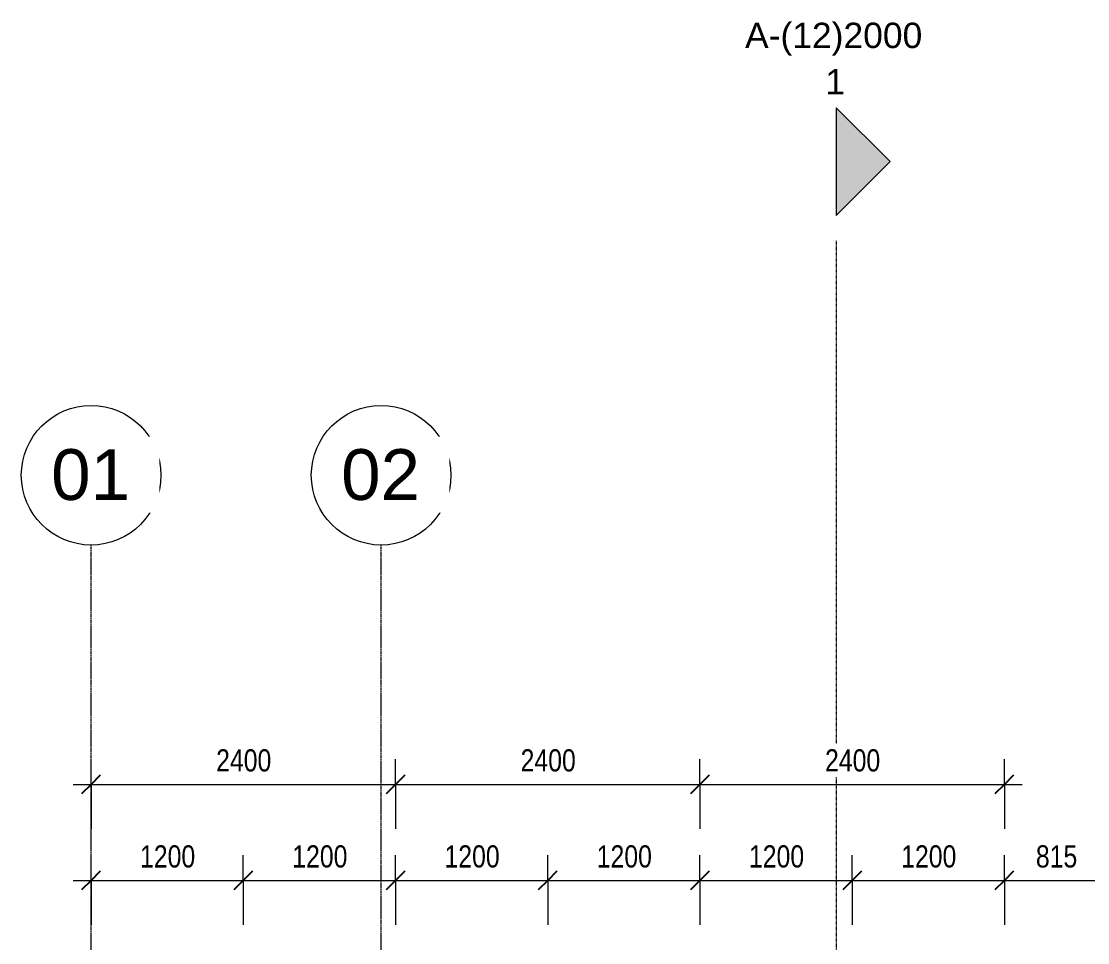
# Model space of a CAD drawing. Header units: millimetres. Extents: x -38576 to 20330, y -28812 to 13605.
# Drawn here: x -30676 to -22270, y 2948 to 10211 of the extents above; entities that cross this region are included whole.
import ezdxf

# ---------------------------------------------------------------- set-up
doc = ezdxf.new("R2010")
doc.units = ezdxf.units.MM
doc.linetypes.add('1000 Dashed', pattern=[2, 1, -1])
doc.linetypes.add('Grid Line', pattern=[22.225, 12.7, -3.175, 3.175, -3.175])
for name, color, linetype, lineweight in [('A-ANNO-DIMS', 211, 'Continuous', 5), ('A-ANNO-DIMS-100', 211, 'Continuous', 5), ('G-ANNO-SYMB', 111, 'Continuous', 5), ('S-GRID', 1, 'Continuous', 5), ('S-GRID-IDEN', 1, 'Continuous', 5)]:
    doc.layers.add(name, color=color, linetype=linetype, lineweight=lineweight)
doc.styles.add('Arial', font='arial.ttf', dxfattribs={"height": 200})
doc.styles.add('Arial_1', font='arial.ttf', dxfattribs={"height": 400})
doc.styles.add('Arial_2', font='arial.ttf', dxfattribs={"width": 0.8, "height": 175})
doc.dimstyles.new('SVA_Arc_Length-1_8mm_BLUE', dxfattribs={"dimscale": 304.8, "dimtxt": 178.545395, "dimasz": 0.492126, "dimexe": 0.656168, "dimexo": 0.0625, "dimgap": 0.164042, "dimtad": 1, "dimdec": 0, "dimrnd": 5, "dimzin": 0, "dimdsep": 46, "dimtxsty": 'Arial_2', "dimblk1": 'OBLIQUE', "dimblk2": 'OBLIQUE', "dimsah": 1, "dimcen": 0.09, "dimdle": 0.459318, "dimazin": 0, "dimtfac": 1, "dimtdec": 4, "dimtix": 1, "dimtmove": 0, "dimatfit": 3, "dimfxl": 1.148294, "dimfxlon": 1, "dimtvp": 1, "dimtfill": 1, "dimtolj": 1, "dimtzin": 0, "dimarcsym": 2})

# ---------------------------------------------------------------- blocks, each defined once
blk = doc.blocks.new('Section - SVA_Section Head - Tri Solid-15386-Clerestory - Level')
at = {"layer": 'G-ANNO-SYMB'}
blk.add_hatch(color=256, dxfattribs=at).paths.add_polyline_path([(-10.48, 0), (-6.238, 4.243), (-1.995, 0)])
for p, q in [((-6.238, 4.243), (-10.48, 0)), ((-1.995, 0), (-6.238, 4.243)), ((-10.48, 0), (-1.995, 0))]:
    blk.add_line(p, q, dxfattribs=at)
blk = doc.blocks.new('Grid - M_Grid Head - Circle-13408-Clerestory - Level')
at = {"layer": 'S-GRID-IDEN'}
blk.add_circle((0, 0), 5.5, dxfattribs=at)
blk = doc.blocks.new('DIMBLOCK43-Clerestory - Level')
at = {"layer": 'A-ANNO-DIMS-100'}
for p, q in [((-30125.6, 3438.6), (-30125.6, 3638.6)), ((-28925.6, 3438.6), (-28925.6, 3638.6)), ((-30265.6, 3438.6), (-28925.6, 3438.6)), ((-30125.6, 3438.6), (-30125.6, 3088.6)), ((-28925.6, 3438.6), (-28925.6, 3088.6))]:
    blk.add_line(p, q, dxfattribs=at)
at = {"layer": 'A-ANNO-DIMS-100', "lineweight": 25}
for p, q in [((-30125.6, 3438.6), (-30050.6, 3513.6)), ((-28925.6, 3438.6), (-28850.6, 3513.6)), ((-30125.6, 3438.6), (-30200.6, 3363.6)), ((-28925.6, 3438.6), (-29000.6, 3363.6))]:
    blk.add_line(p, q, dxfattribs=at)
at = {"layer": 'A-ANNO-DIMS-100', "color": 0, "insert": (-29739.8, 3715.8), "char_height": 175, "width": 514.211, "attachment_point": 1, "line_spacing_factor": 0.941778, "style": 'Arial_2', "bg_fill": 3, "box_fill_scale": 1.25, "bg_fill_color": 256, "bg_fill_true_color": 13158600, "bg_fill_transparency": 0}
blk.add_mtext('1200', dxfattribs=at)
blk = doc.blocks.new('_Oblique')
at = {"color": 0, "linetype": 'ByBlock', "lineweight": -2}
blk.add_line((-0.5, -0.5), (0.5, 0.5), dxfattribs=at)
blk = doc.blocks.new('DIMBLOCK44-Clerestory - Level')
at = {"layer": 'A-ANNO-DIMS-100'}
for p, q in [((-28925.6, 3438.6), (-28925.6, 3638.6)), ((-27725.6, 3438.6), (-27725.6, 3638.6)), ((-28925.6, 3438.6), (-27725.6, 3438.6)), ((-28925.6, 3438.6), (-28925.6, 3088.6)), ((-27725.6, 3438.6), (-27725.6, 3088.6))]:
    blk.add_line(p, q, dxfattribs=at)
at = {"layer": 'A-ANNO-DIMS-100', "lineweight": 25}
for p, q in [((-28925.6, 3438.6), (-28850.6, 3513.6)), ((-27725.6, 3438.6), (-27650.6, 3513.6)), ((-28925.6, 3438.6), (-29000.6, 3363.6)), ((-27725.6, 3438.6), (-27800.6, 3363.6))]:
    blk.add_line(p, q, dxfattribs=at)
at = {"layer": 'A-ANNO-DIMS-100', "color": 0, "insert": (-28539.8, 3715.8), "char_height": 175, "width": 514.211, "attachment_point": 1, "line_spacing_factor": 0.941778, "style": 'Arial_2', "bg_fill": 3, "box_fill_scale": 1.25, "bg_fill_color": 256, "bg_fill_true_color": 13158600, "bg_fill_transparency": 0}
blk.add_mtext('1200', dxfattribs=at)
blk = doc.blocks.new('DIMBLOCK45-Clerestory - Level')
at = {"layer": 'A-ANNO-DIMS-100'}
for p, q in [((-27725.6, 3438.6), (-27725.6, 3638.6)), ((-26525.6, 3438.6), (-26525.6, 3638.6)), ((-27725.6, 3438.6), (-26525.6, 3438.6)), ((-27725.6, 3438.6), (-27725.6, 3088.6)), ((-26525.6, 3438.6), (-26525.6, 3088.6))]:
    blk.add_line(p, q, dxfattribs=at)
at = {"layer": 'A-ANNO-DIMS-100', "lineweight": 25}
for p, q in [((-27725.6, 3438.6), (-27650.6, 3513.6)), ((-26525.6, 3438.6), (-26450.6, 3513.6)), ((-27725.6, 3438.6), (-27800.6, 3363.6)), ((-26525.6, 3438.6), (-26600.6, 3363.6))]:
    blk.add_line(p, q, dxfattribs=at)
at = {"layer": 'A-ANNO-DIMS-100', "color": 0, "insert": (-27339.8, 3715.8), "char_height": 175, "width": 514.211, "attachment_point": 1, "line_spacing_factor": 0.941778, "style": 'Arial_2', "bg_fill": 3, "box_fill_scale": 1.25, "bg_fill_color": 256, "bg_fill_true_color": 13158600, "bg_fill_transparency": 0}
blk.add_mtext('1200', dxfattribs=at)
blk = doc.blocks.new('DIMBLOCK46-Clerestory - Level')
at = {"layer": 'A-ANNO-DIMS-100'}
for p, q in [((-26525.6, 3438.6), (-26525.6, 3638.6)), ((-25325.6, 3438.6), (-25325.6, 3638.6)), ((-26525.6, 3438.6), (-25325.6, 3438.6)), ((-26525.6, 3438.6), (-26525.6, 3088.6)), ((-25325.6, 3438.6), (-25325.6, 3088.6))]:
    blk.add_line(p, q, dxfattribs=at)
at = {"layer": 'A-ANNO-DIMS-100', "lineweight": 25}
for p, q in [((-26525.6, 3438.6), (-26450.6, 3513.6)), ((-25325.6, 3438.6), (-25250.6, 3513.6)), ((-26525.6, 3438.6), (-26600.6, 3363.6)), ((-25325.6, 3438.6), (-25400.6, 3363.6))]:
    blk.add_line(p, q, dxfattribs=at)
at = {"layer": 'A-ANNO-DIMS-100', "color": 0, "insert": (-26139.8, 3715.8), "char_height": 175, "width": 514.211, "attachment_point": 1, "line_spacing_factor": 0.941778, "style": 'Arial_2', "bg_fill": 3, "box_fill_scale": 1.25, "bg_fill_color": 256, "bg_fill_true_color": 13158600, "bg_fill_transparency": 0}
blk.add_mtext('1200', dxfattribs=at)
blk = doc.blocks.new('DIMBLOCK47-Clerestory - Level')
at = {"layer": 'A-ANNO-DIMS-100'}
for p, q in [((-25325.6, 3438.6), (-25325.6, 3638.6)), ((-24125.6, 3438.6), (-24125.6, 3638.6)), ((-25325.6, 3438.6), (-24125.6, 3438.6)), ((-25325.6, 3438.6), (-25325.6, 3088.6)), ((-24125.6, 3438.6), (-24125.6, 3088.6))]:
    blk.add_line(p, q, dxfattribs=at)
at = {"layer": 'A-ANNO-DIMS-100', "lineweight": 25}
for p, q in [((-25325.6, 3438.6), (-25250.6, 3513.6)), ((-24125.6, 3438.6), (-24050.6, 3513.6)), ((-25325.6, 3438.6), (-25400.6, 3363.6)), ((-24125.6, 3438.6), (-24200.6, 3363.6))]:
    blk.add_line(p, q, dxfattribs=at)
at = {"layer": 'A-ANNO-DIMS-100', "color": 0, "insert": (-24939.8, 3715.8), "char_height": 175, "width": 514.211, "attachment_point": 1, "line_spacing_factor": 0.941778, "style": 'Arial_2', "bg_fill": 3, "box_fill_scale": 1.25, "bg_fill_color": 256, "bg_fill_true_color": 13158600, "bg_fill_transparency": 0}
blk.add_mtext('1200', dxfattribs=at)
blk = doc.blocks.new('DIMBLOCK48-Clerestory - Level')
at = {"layer": 'A-ANNO-DIMS-100'}
for p, q in [((-24125.6, 3438.6), (-24125.6, 3638.6)), ((-22925.6, 3438.6), (-22925.6, 3638.6)), ((-24125.6, 3438.6), (-22785.6, 3438.6)), ((-24125.6, 3438.6), (-24125.6, 3088.6)), ((-22925.6, 3438.6), (-22925.6, 3088.6))]:
    blk.add_line(p, q, dxfattribs=at)
at = {"layer": 'A-ANNO-DIMS-100', "lineweight": 25}
for p, q in [((-24125.6, 3438.6), (-24050.6, 3513.6)), ((-22925.6, 3438.6), (-22850.6, 3513.6)), ((-24125.6, 3438.6), (-24200.6, 3363.6)), ((-22925.6, 3438.6), (-23000.6, 3363.6))]:
    blk.add_line(p, q, dxfattribs=at)
at = {"layer": 'A-ANNO-DIMS-100', "color": 0, "insert": (-23739.8, 3715.8), "char_height": 175, "width": 514.211, "attachment_point": 1, "line_spacing_factor": 0.941778, "style": 'Arial_2', "bg_fill": 3, "box_fill_scale": 1.25, "bg_fill_color": 256, "bg_fill_true_color": 13158600, "bg_fill_transparency": 0}
blk.add_mtext('1200', dxfattribs=at)
blk = doc.blocks.new('DIMBLOCK49-Clerestory - Level')
at = {"layer": 'A-ANNO-DIMS-100'}
for p, q in [((-30125.6, 4195.5), (-30125.6, 4395.5)), ((-27725.6, 4195.5), (-27725.6, 4395.5)), ((-30265.6, 4195.5), (-27725.6, 4195.5)), ((-30125.6, 4195.5), (-30125.6, 3845.5)), ((-27725.6, 4195.5), (-27725.6, 3845.5))]:
    blk.add_line(p, q, dxfattribs=at)
at = {"layer": 'A-ANNO-DIMS-100', "lineweight": 25}
for p, q in [((-30125.6, 4195.5), (-30050.6, 4270.5)), ((-27725.6, 4195.5), (-27650.6, 4270.5)), ((-30125.6, 4195.5), (-30200.6, 4120.5)), ((-27725.6, 4195.5), (-27800.6, 4120.5))]:
    blk.add_line(p, q, dxfattribs=at)
at = {"layer": 'A-ANNO-DIMS-100', "color": 0, "insert": (-29139.8, 4472.7), "char_height": 175, "width": 514.211, "attachment_point": 1, "line_spacing_factor": 0.941778, "style": 'Arial_2', "bg_fill": 3, "box_fill_scale": 1.25, "bg_fill_color": 256, "bg_fill_true_color": 13158600, "bg_fill_transparency": 0}
blk.add_mtext('2400', dxfattribs=at)
blk = doc.blocks.new('DIMBLOCK50-Clerestory - Level')
at = {"layer": 'A-ANNO-DIMS-100'}
for p, q in [((-27725.6, 4195.5), (-27725.6, 4395.5)), ((-25325.6, 4195.5), (-25325.6, 4395.5)), ((-27725.6, 4195.5), (-25325.6, 4195.5)), ((-27725.6, 4195.5), (-27725.6, 3845.5)), ((-25325.6, 4195.5), (-25325.6, 3845.5))]:
    blk.add_line(p, q, dxfattribs=at)
at = {"layer": 'A-ANNO-DIMS-100', "lineweight": 25}
for p, q in [((-27725.6, 4195.5), (-27650.6, 4270.5)), ((-25325.6, 4195.5), (-25250.6, 4270.5)), ((-27725.6, 4195.5), (-27800.6, 4120.5)), ((-25325.6, 4195.5), (-25400.6, 4120.5))]:
    blk.add_line(p, q, dxfattribs=at)
at = {"layer": 'A-ANNO-DIMS-100', "color": 0, "insert": (-26739.8, 4472.7), "char_height": 175, "width": 514.211, "attachment_point": 1, "line_spacing_factor": 0.941778, "style": 'Arial_2', "bg_fill": 3, "box_fill_scale": 1.25, "bg_fill_color": 256, "bg_fill_true_color": 13158600, "bg_fill_transparency": 0}
blk.add_mtext('2400', dxfattribs=at)
blk = doc.blocks.new('DIMBLOCK51-Clerestory - Level')
at = {"layer": 'A-ANNO-DIMS-100'}
for p, q in [((-25325.6, 4195.5), (-25325.6, 4395.5)), ((-22925.6, 4195.5), (-22925.6, 4395.5)), ((-25325.6, 4195.5), (-22785.6, 4195.5)), ((-25325.6, 4195.5), (-25325.6, 3845.5)), ((-22925.6, 4195.5), (-22925.6, 3845.5))]:
    blk.add_line(p, q, dxfattribs=at)
at = {"layer": 'A-ANNO-DIMS-100', "lineweight": 25}
for p, q in [((-25325.6, 4195.5), (-25250.6, 4270.5)), ((-22925.6, 4195.5), (-22850.6, 4270.5)), ((-25325.6, 4195.5), (-25400.6, 4120.5)), ((-22925.6, 4195.5), (-23000.6, 4120.5))]:
    blk.add_line(p, q, dxfattribs=at)
at = {"layer": 'A-ANNO-DIMS-100', "color": 0, "insert": (-24339.8, 4472.7), "char_height": 175, "width": 514.211, "attachment_point": 1, "line_spacing_factor": 0.941778, "style": 'Arial_2', "bg_fill": 3, "box_fill_scale": 1.25, "bg_fill_color": 256, "bg_fill_true_color": 13158600, "bg_fill_transparency": 0}
blk.add_mtext('2400', dxfattribs=at)
blk = doc.blocks.new('DIMBLOCK148-Clerestory - Level')
at = {"layer": 'A-ANNO-DIMS-100'}
for p, q in [((-22925.6, 3438.6), (-22925.6, 3638.6)), ((-22108.6, 3438.6), (-22108.6, 3638.6)), ((-23065.6, 3438.6), (-21968.6, 3438.6)), ((-22925.6, 3438.6), (-22925.6, 3088.6)), ((-22108.6, 3438.6), (-22108.6, 3088.6))]:
    blk.add_line(p, q, dxfattribs=at)
at = {"layer": 'A-ANNO-DIMS-100', "lineweight": 25}
for p, q in [((-22925.6, 3438.6), (-22850.6, 3513.6)), ((-22108.6, 3438.6), (-22033.6, 3513.6)), ((-22925.6, 3438.6), (-23000.6, 3363.6)), ((-22108.6, 3438.6), (-22183.6, 3363.6))]:
    blk.add_line(p, q, dxfattribs=at)
at = {"layer": 'A-ANNO-DIMS-100', "color": 0, "insert": (-22677.8, 3715.8), "char_height": 175, "width": 385.658, "attachment_point": 1, "line_spacing_factor": 0.941778, "style": 'Arial_2', "bg_fill": 3, "box_fill_scale": 1.25, "bg_fill_color": 256, "bg_fill_true_color": 13158600, "bg_fill_transparency": 0}
blk.add_mtext('815', dxfattribs=at)

msp = doc.modelspace()

# ---------------------------------------------------------------- linework, layer by layer
at = {"layer": 'G-ANNO-SYMB', "linetype": '1000 Dashed'}
msp.add_line((-24251, 8481.5), (-24251, -26117.4), dxfattribs=at)
at = {"layer": 'S-GRID', "linetype": 'Grid Line'}
for p, q in [((-30125.6, -26129), (-30125.6, 6082.5)), ((-27839.6, -26129), (-27839.6, 6082.5))]:
    msp.add_line(p, q, dxfattribs=at)

# ---------------------------------------------------------------- block references
at = {"layer": 'G-ANNO-SYMB', "xscale": 99.99999999999993, "yscale": 99.99999999999993, "zscale": 99.99999999999993, "rotation": 269.9999999999996}
msp.add_blockref('Section - SVA_Section Head - Tri Solid-15386-Clerestory - Level', (-24251, 8481.5), dxfattribs=at)
at = {"layer": 'S-GRID-IDEN', "xscale": 99.99999999999993, "yscale": 99.99999999999993, "zscale": 99.99999999999993}
for p in [(-30125.6, 6632.5), (-27839.6, 6632.5)]:
    msp.add_blockref('Grid - M_Grid Head - Circle-13408-Clerestory - Level', p, dxfattribs=at)

# ---------------------------------------------------------------- texts
at = {"layer": 'G-ANNO-SYMB', "char_height": 200, "attachment_point": 1, "style": 'Arial'}
for s, insert, width in [('A-(12)2000', (-24970.7, 10200), 1723.628), ('1', (-24337.5, 9834.7), 192.405)]:
    msp.add_mtext(s, dxfattribs=dict(at, insert=insert, width=width))

# ---------------------------------------------------------------- next in the draw order: texts
at = {"layer": 'S-GRID-IDEN', "char_height": 400, "width": 753.586, "attachment_point": 1, "style": 'Arial_1', "bg_fill": 3, "box_fill_scale": 1.25, "bg_fill_color": 256, "bg_fill_true_color": 13158600, "bg_fill_transparency": 0}
for s, insert in [('01', (-30440.2, 6838.1)), ('02', (-28154.2, 6838.1))]:
    msp.add_mtext(s, dxfattribs=dict(at, insert=insert))

# ---------------------------------------------------------------- next in the draw order: dimensions: what is measured, and where the dimension line sits
at = {"layer": 'A-ANNO-DIMS'}
for base, p1, p2, override, picture, middle in [((-27725.6, 4195.5), (-30125.6, 3845.5), (-27725.6, 3845.5), {"dimpost": '<>', "dimfxl": 2400}, 'DIMBLOCK49-Clerestory - Level', (-28925.6, 4334.9)), ((-28925.6, 3438.6), (-30125.6, 3088.6), (-28925.6, 3088.6), {"dimpost": '<>', "dimfxl": 1200}, 'DIMBLOCK43-Clerestory - Level', (-29525.6, 3577.9))]:
    dim = msp.add_linear_dim(base=base, p1=p1, p2=p2, dimstyle='SVA_Arc_Length-1_8mm_BLUE', override=override, dxfattribs=at)
    dim.commit()
    dim.dimension.update_dxf_attribs({"geometry": picture, "text_midpoint": middle})

# ---------------------------------------------------------------- next in the draw order: dimensions: what is measured, and where the dimension line sits
for base, p1, p2, override, picture, middle in [((-25325.6, 4195.5), (-27725.6, 3845.5), (-25325.6, 3845.5), {"dimpost": '<>', "dimfxl": 2400}, 'DIMBLOCK50-Clerestory - Level', (-26525.6, 4334.9)), ((-27725.6, 3438.6), (-28925.6, 3088.6), (-27725.6, 3088.6), {"dimpost": '<>', "dimfxl": 1200}, 'DIMBLOCK44-Clerestory - Level', (-28325.6, 3577.9))]:
    dim = msp.add_linear_dim(base=base, p1=p1, p2=p2, dimstyle='SVA_Arc_Length-1_8mm_BLUE', override=override, dxfattribs=at)
    dim.commit()
    dim.dimension.update_dxf_attribs({"geometry": picture, "text_midpoint": middle})

# ---------------------------------------------------------------- next in the draw order: dimensions: what is measured, and where the dimension line sits
for base, p1, p2, override, picture, middle in [((-22925.6, 4195.5), (-25325.6, 3845.5), (-22925.6, 3845.5), {"dimpost": '<>', "dimfxl": 2400}, 'DIMBLOCK51-Clerestory - Level', (-24125.6, 4334.9)), ((-26525.6, 3438.6), (-27725.6, 3088.6), (-26525.6, 3088.6), {"dimpost": '<>', "dimfxl": 1200}, 'DIMBLOCK45-Clerestory - Level', (-27125.6, 3577.9))]:
    dim = msp.add_linear_dim(base=base, p1=p1, p2=p2, dimstyle='SVA_Arc_Length-1_8mm_BLUE', override=override, dxfattribs=at)
    dim.commit()
    dim.dimension.update_dxf_attribs({"geometry": picture, "text_midpoint": middle})

# ---------------------------------------------------------------- next in the draw order: dimensions: what is measured, and where the dimension line sits
dim = msp.add_linear_dim(base=(-25325.6, 3438.6), p1=(-26525.6, 3088.6), p2=(-25325.6, 3088.6), dimstyle='SVA_Arc_Length-1_8mm_BLUE', override={"dimpost": '<>', "dimfxl": 1200}, dxfattribs=at)
dim.commit()
dim.dimension.update_dxf_attribs({"geometry": 'DIMBLOCK46-Clerestory - Level', "text_midpoint": (-25925.6, 3577.9)})

# ---------------------------------------------------------------- next in the draw order: dimensions: what is measured, and where the dimension line sits
dim = msp.add_linear_dim(base=(-24125.6, 3438.6), p1=(-25325.6, 3088.6), p2=(-24125.6, 3088.6), dimstyle='SVA_Arc_Length-1_8mm_BLUE', override={"dimpost": '<>', "dimfxl": 1200}, dxfattribs=at)
dim.commit()
dim.dimension.update_dxf_attribs({"geometry": 'DIMBLOCK47-Clerestory - Level', "text_midpoint": (-24725.6, 3577.9)})

# ---------------------------------------------------------------- next in the draw order: dimensions: what is measured, and where the dimension line sits
dim = msp.add_linear_dim(base=(-22925.6, 3438.6), p1=(-24125.6, 3088.6), p2=(-22925.6, 3088.6), angle=0, dimstyle='SVA_Arc_Length-1_8mm_BLUE', override={"dimpost": '<>', "dimfxl": 1200}, dxfattribs=at)
dim.commit()
dim.dimension.update_dxf_attribs({"geometry": 'DIMBLOCK48-Clerestory - Level', "text_midpoint": (-23525.6, 3577.9)})

# ---------------------------------------------------------------- next in the draw order: dimensions: what is measured, and where the dimension line sits
dim = msp.add_linear_dim(base=(-22108.6, 3438.6), p1=(-22925.6, 3088.6), p2=(-22108.6, 3088.6), angle=0, dimstyle='SVA_Arc_Length-1_8mm_BLUE', override={"dimpost": '<>', "dimfxl": 817}, dxfattribs=at)
dim.commit()
dim.dimension.update_dxf_attribs({"geometry": 'DIMBLOCK148-Clerestory - Level', "text_midpoint": (-22517.1, 3577.9)})

doc.saveas('drawing.dxf')
